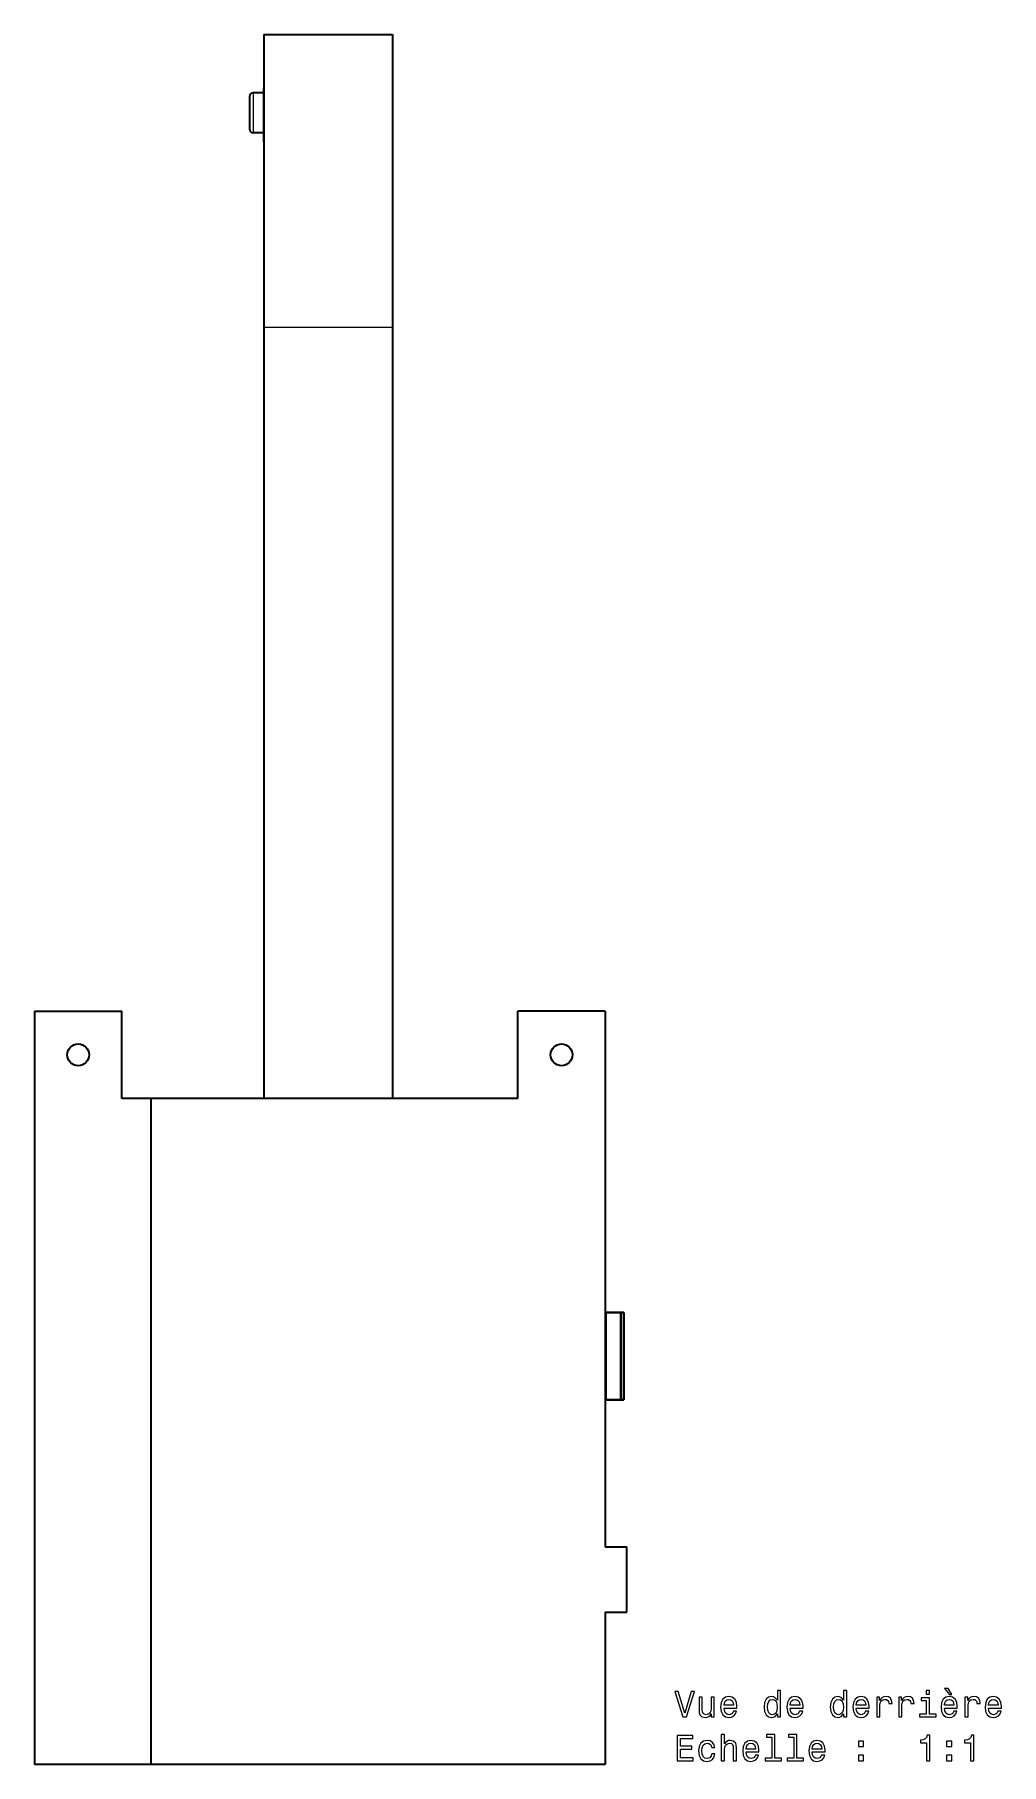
# Model space of a CAD drawing. Extents: x 146 to 1134, y 78 to 926.
# Drawn here: x 1001.3 to 1134.5, y 300.1 to 538.5 of the extents above; entities that cross this region are included whole.
import ezdxf

# ---------------------------------------------------------------- set-up
doc = ezdxf.new("R2010")
doc.units = 0

msp = doc.modelspace()

# ---------------------------------------------------------------- linework, layer by layer
at = {"color": 7, "lineweight": 35}
for p, q in [((1032.85, 538.52), (1032.85, 498.2)), ((1032.85, 536.72), (1032.85, 498.2)), ((1050.55, 538.52), (1050.55, 498.2)), ((1032.85, 530.97), (1032.85, 498.2)), ((1032.85, 525.08), (1032.85, 498.2)), ((1032.85, 498.2), (1032.85, 391.91)), ((1032.85, 498.2), (1032.85, 391.91)), ((1032.85, 498.2), (1032.85, 391.91)), ((1050.55, 498.2), (1050.55, 391.91)), ((1001.25, 403.91), (1001.25, 300.11)), ((1017.25, 391.91), (1017.25, 300.11)), ((1067.85, 391.91), (1017.25, 391.91)), ((1017.25, 391.91), (1017.25, 300.11)), ((1079.85, 391.91), (1079.85, 330.11)), ((1079.85, 321.11), (1079.85, 300.11)), ((1079.85, 300.11), (1017.25, 300.11))]:
    msp.add_line(p, q, dxfattribs=at)
at = {"color": 7, "lineweight": 35, "ltscale": 0.442499}
msp.add_line((1032.85, 538.52), (1050.55, 538.52), dxfattribs=at)
at = {"color": 7, "lineweight": 35, "ltscale": 0.105614}
msp.add_line((1030.85, 529.98), (1030.85, 525.76), dxfattribs=at)
at = {"color": 7, "lineweight": 13, "ltscale": 0.129083}
for p, q in [((1031.35, 530.48), (1031.35, 525.32)), ((1032.75, 530.48), (1032.75, 525.32))]:
    msp.add_line(p, q, dxfattribs=at)
at = {"color": 7, "lineweight": 35, "ltscale": 0.035001}
for p, q in [((1032.75, 530.48), (1031.35, 530.48)), ((1032.75, 524.98), (1031.35, 524.98))]:
    msp.add_line(p, q, dxfattribs=at)
at = {"color": 7, "lineweight": 35, "ltscale": 0.004613}
msp.add_line((1032.85, 531.28), (1032.85, 531.09), dxfattribs=at)
at = {"color": 7, "lineweight": 35, "ltscale": 0.02291}
msp.add_line((1032.85, 530.17), (1032.85, 531.09), dxfattribs=at)
at = {"color": 7, "lineweight": 35, "ltscale": 9.91821e-05}
msp.add_line((1032.85, 530.98), (1032.85, 530.97), dxfattribs=at)
at = {"color": 7, "lineweight": 35, "ltscale": 0.002882}
msp.add_line((1032.85, 530.98), (1032.85, 530.86), dxfattribs=at)
at = {"color": 7, "lineweight": 35, "ltscale": 0.011964}
msp.add_line((1032.85, 530.38), (1032.85, 530.86), dxfattribs=at)
at = {"color": 7, "lineweight": 35, "ltscale": 0.12439}
msp.add_line((1032.85, 530.38), (1032.85, 525.41), dxfattribs=at)
at = {"color": 7, "lineweight": 35, "ltscale": 0.012404}
msp.add_line((1032.85, 530.17), (1032.85, 529.68), dxfattribs=at)
at = {"color": 7, "lineweight": 35, "ltscale": 0.013429}
msp.add_line((1032.85, 529.68), (1032.85, 529.14), dxfattribs=at)
at = {"color": 7, "lineweight": 35, "ltscale": 0.144972}
msp.add_line((1032.85, 523.73), (1032.85, 529.53), dxfattribs=at)
at = {"color": 7, "lineweight": 35, "ltscale": 0.102756}
msp.add_line((1032.85, 529.14), (1032.85, 525.03), dxfattribs=at)
at = {"color": 7, "lineweight": 35, "ltscale": 0.006886}
msp.add_line((1030.85, 525.76), (1030.85, 525.48), dxfattribs=at)
at = {"color": 7, "lineweight": 13, "ltscale": 0.008417}
for p, q in [((1031.35, 525.32), (1031.35, 524.98)), ((1032.75, 525.32), (1032.75, 524.98))]:
    msp.add_line(p, q, dxfattribs=at)
at = {"color": 7, "lineweight": 35, "ltscale": 0.00811}
msp.add_line((1032.85, 525.41), (1032.85, 525.08), dxfattribs=at)
at = {"color": 7, "lineweight": 35, "ltscale": 0.008751}
msp.add_line((1032.85, 524.73), (1032.85, 525.08), dxfattribs=at)
at = {"color": 7, "lineweight": 35, "ltscale": 0.341771}
msp.add_line((1032.85, 498.2), (1032.85, 484.53), dxfattribs=at)
at = {"color": 7, "lineweight": 13, "ltscale": 0.442499}
msp.add_line((1032.85, 498.2), (1050.55, 498.2), dxfattribs=at)
at = {"color": 7, "lineweight": 35, "ltscale": 0.029386}
msp.add_line((1032.85, 484.53), (1032.85, 483.35), dxfattribs=at)
at = {"color": 7, "lineweight": 35, "ltscale": 0.224043}
msp.add_line((1032.85, 483.35), (1032.85, 474.39), dxfattribs=at)
at = {"color": 7, "lineweight": 35, "ltscale": 0.02378}
msp.add_line((1032.85, 474.39), (1032.85, 473.44), dxfattribs=at)
at = {"color": 7, "lineweight": 35, "ltscale": 0.422265}
msp.add_line((1032.85, 473.44), (1032.85, 456.55), dxfattribs=at)
at = {"color": 7, "lineweight": 35, "ltscale": 0.128416}
msp.add_line((1032.85, 456.55), (1032.85, 451.41), dxfattribs=at)
at = {"color": 7, "lineweight": 35, "ltscale": 0.10629}
msp.add_line((1032.85, 451.41), (1032.85, 447.16), dxfattribs=at)
at = {"color": 7, "lineweight": 35, "ltscale": 0.107159}
msp.add_line((1032.85, 447.16), (1032.85, 442.87), dxfattribs=at)
at = {"color": 7, "lineweight": 35, "ltscale": 0.361674}
msp.add_line((1032.85, 442.87), (1032.85, 428.41), dxfattribs=at)
at = {"color": 7, "lineweight": 35, "ltscale": 0.244137}
msp.add_line((1032.85, 436.88), (1032.85, 427.12), dxfattribs=at)
at = {"color": 7, "lineweight": 35, "ltscale": 0.263998}
msp.add_line((1032.85, 434.23), (1032.85, 423.67), dxfattribs=at)
at = {"color": 7, "lineweight": 35, "ltscale": 0.250799}
msp.add_line((1032.85, 428.41), (1032.85, 418.38), dxfattribs=at)
at = {"color": 7, "lineweight": 35, "ltscale": 0.157337}
msp.add_line((1032.85, 423.67), (1032.85, 417.38), dxfattribs=at)
at = {"color": 7, "lineweight": 35, "ltscale": 0.080775}
msp.add_line((1032.85, 418.38), (1032.85, 415.14), dxfattribs=at)
at = {"color": 7, "lineweight": 35, "ltscale": 0.041152}
msp.add_line((1032.85, 417.38), (1032.85, 415.73), dxfattribs=at)
at = {"color": 7, "lineweight": 35, "ltscale": 0.000951385}
msp.add_line((1032.85, 415.73), (1032.85, 415.69), dxfattribs=at)
at = {"color": 7, "lineweight": 35, "ltscale": 0.153728}
msp.add_line((1032.85, 415.14), (1032.85, 409), dxfattribs=at)
at = {"color": 7, "lineweight": 35, "ltscale": 0.002211}
msp.add_line((1032.85, 409), (1032.85, 408.91), dxfattribs=at)
at = {"color": 7, "lineweight": 35, "ltscale": 0.076708}
msp.add_line((1032.85, 408.91), (1032.85, 405.84), dxfattribs=at)
at = {"color": 7, "lineweight": 35, "ltscale": 0.060306}
msp.add_line((1032.85, 405.84), (1032.85, 403.43), dxfattribs=at)
at = {"color": 7, "lineweight": 35, "ltscale": 0.3}
for p, q in [((1001.25, 403.91), (1013.25, 403.91)), ((1013.25, 391.91), (1013.25, 403.91)), ((1079.85, 403.91), (1067.85, 403.91)), ((1067.85, 391.91), (1067.85, 403.91)), ((1079.85, 403.91), (1079.85, 391.91))]:
    msp.add_line(p, q, dxfattribs=at)
at = {"color": 7, "lineweight": 35, "ltscale": 0.14248}
msp.add_line((1032.85, 403.44), (1032.85, 397.74), dxfattribs=at)
at = {"color": 7, "lineweight": 35, "ltscale": 0.145377}
msp.add_line((1032.85, 397.74), (1032.85, 391.92), dxfattribs=at)
at = {"color": 7, "lineweight": 35, "ltscale": 0.1}
msp.add_line((1017.25, 391.91), (1013.25, 391.91), dxfattribs=at)
at = {"color": 7, "lineweight": 35, "ltscale": 0.378749}
msp.add_line((1032.4, 391.91), (1017.25, 391.91), dxfattribs=at)
at = {"color": 7, "lineweight": 35, "ltscale": 0.05325}
for p, q in [((1081.98, 362.38), (1079.85, 362.38)), ((1079.85, 362.38), (1081.98, 362.38)), ((1081.98, 362.38), (1079.85, 362.38))]:
    msp.add_line(p, q, dxfattribs=at)
at = {"color": 7, "lineweight": 35, "ltscale": 0.050751}
for p, q in [((1081.88, 362.38), (1079.85, 362.38)), ((1079.85, 362.38), (1081.88, 362.38))]:
    msp.add_line(p, q, dxfattribs=at)
at = {"color": 7, "lineweight": 35, "ltscale": 0.002249}
for p, q in [((1079.85, 362.38), (1079.94, 362.38)), ((1079.94, 362.02), (1079.85, 362.02)), ((1079.94, 362.02), (1079.85, 362.02)), ((1079.94, 362.01), (1079.85, 362.01)), ((1079.85, 362.01), (1079.94, 362.01)), ((1079.85, 350.71), (1079.94, 350.71)), ((1079.94, 350.71), (1079.85, 350.71)), ((1079.85, 350.7), (1079.94, 350.7)), ((1079.85, 350.7), (1079.94, 350.7)), ((1079.94, 350.7), (1079.85, 350.7)), ((1079.85, 350.7), (1079.94, 350.7)), ((1079.85, 350.7), (1079.94, 350.7)), ((1079.94, 350.7), (1079.85, 350.7)), ((1079.85, 350.34), (1079.94, 350.34)), ((1079.94, 350.34), (1079.85, 350.34))]:
    msp.add_line(p, q, dxfattribs=at)
at = {"color": 7, "lineweight": 35, "ltscale": 0.052249}
for p, q in [((1082.03, 362.38), (1079.94, 362.38)), ((1079.94, 362.38), (1082.03, 362.38)), ((1079.94, 362.38), (1082.03, 362.38)), ((1079.94, 350.34), (1082.03, 350.34)), ((1082.03, 350.34), (1079.94, 350.34))]:
    msp.add_line(p, q, dxfattribs=at)
at = {"color": 7, "lineweight": 35, "ltscale": 0.301}
for p, q in [((1079.94, 350.34), (1079.94, 362.38)), ((1079.94, 350.34), (1079.94, 362.38)), ((1079.94, 362.38), (1079.94, 350.34)), ((1082.03, 350.34), (1082.03, 362.38)), ((1082.03, 362.38), (1082.03, 350.34))]:
    msp.add_line(p, q, dxfattribs=at)
at = {"color": 7, "lineweight": 35, "ltscale": 0.003925}
for p, q in [((1082.19, 362.38), (1082.03, 362.38)), ((1082.19, 350.34), (1082.03, 350.34))]:
    msp.add_line(p, q, dxfattribs=at)
at = {"color": 7, "lineweight": 35, "ltscale": 0.010251}
for p, q in [((1082.44, 362.38), (1082.03, 362.38)), ((1082.03, 350.34), (1082.44, 350.34))]:
    msp.add_line(p, q, dxfattribs=at)
at = {"color": 7, "lineweight": 35, "ltscale": 0.001251}
msp.add_line((1082.08, 362.38), (1082.03, 362.38), dxfattribs=at)
at = {"color": 7, "lineweight": 35, "ltscale": 0.009}
msp.add_line((1082.08, 362.38), (1082.44, 362.38), dxfattribs=at)
at = {"color": 7, "lineweight": 35, "ltscale": 0.003323}
for p, q in [((1082.32, 362.38), (1082.19, 362.38)), ((1082.32, 350.34), (1082.19, 350.34))]:
    msp.add_line(p, q, dxfattribs=at)
at = {"color": 7, "lineweight": 35, "ltscale": 0.002222}
for p, q in [((1082.41, 362.38), (1082.32, 362.38)), ((1082.41, 350.34), (1082.32, 350.34))]:
    msp.add_line(p, q, dxfattribs=at)
at = {"color": 7, "lineweight": 35, "ltscale": 0.00078125}
for p, q in [((1082.44, 362.38), (1082.41, 362.38)), ((1082.44, 350.34), (1082.41, 350.34))]:
    msp.add_line(p, q, dxfattribs=at)
at = {"color": 7, "lineweight": 35, "ltscale": 0.0115}
for p, q in [((1082.44, 362.38), (1082.44, 361.92)), ((1082.44, 361.92), (1082.44, 362.38))]:
    msp.add_line(p, q, dxfattribs=at)
at = {"color": 7, "lineweight": 35, "ltscale": 0.278}
for p, q in [((1082.44, 361.92), (1082.44, 350.8)), ((1082.44, 350.8), (1082.44, 361.92))]:
    msp.add_line(p, q, dxfattribs=at)
at = {"color": 7, "lineweight": 35, "ltscale": 0.011501}
for p, q in [((1082.44, 350.8), (1082.44, 350.34)), ((1082.44, 350.34), (1082.44, 350.8))]:
    msp.add_line(p, q, dxfattribs=at)
at = {"color": 7, "lineweight": 35, "ltscale": 0.075}
for p, q in [((1079.85, 330.11), (1082.85, 330.11)), ((1079.85, 321.11), (1082.85, 321.11))]:
    msp.add_line(p, q, dxfattribs=at)
at = {"color": 7, "lineweight": 35, "ltscale": 0.225}
msp.add_line((1082.85, 321.11), (1082.85, 330.11), dxfattribs=at)
at = {"color": 7, "lineweight": 35, "ltscale": 0.4}
msp.add_line((1017.25, 300.11), (1001.25, 300.11), dxfattribs=at)
at = {"color": 7, "lineweight": 13}
for points in [[(1091.7, 310.16), (1090.82, 307.18), (1089.92, 310.16), (1089.44, 310.16), (1090.57, 306.66), (1091.07, 306.66), (1092.18, 310.16)], [(1103.59, 307.08), (1103.59, 306.66), (1104.03, 306.66), (1104.03, 310.28), (1103.59, 310.28), (1103.59, 308.95), (1103.25, 309.34), (1103.05, 309.43), (1102.81, 309.46), (1102.38, 309.36), (1102.05, 309.08), (1101.83, 308.62), (1101.76, 308.01), (1101.83, 307.4), (1102.05, 306.94), (1102.38, 306.66), (1102.81, 306.56), (1103.05, 306.6), (1103.26, 306.69)], [(1112.69, 307.08), (1112.69, 306.66), (1113.14, 306.66), (1113.14, 310.28), (1112.7, 310.28), (1112.7, 308.95), (1112.36, 309.34), (1112.15, 309.43), (1111.92, 309.46), (1111.49, 309.36), (1111.16, 309.08), (1110.94, 308.62), (1110.86, 308.01), (1110.94, 307.4), (1111.16, 306.94), (1111.49, 306.66), (1111.92, 306.56), (1112.15, 306.6), (1112.37, 306.69)], [(1124.55, 310.28), (1124.08, 310.28), (1124.08, 309.77), (1124.55, 309.77)], [(1127.61, 309.73), (1127.11, 310.59), (1126.61, 310.59), (1127.31, 309.73)], [(1094.9, 309.37), (1094.46, 309.37), (1094.46, 307.8), (1094.41, 307.44), (1094.26, 307.18), (1094.03, 307.02), (1093.74, 306.96), (1093.5, 307.01), (1093.35, 307.13), (1093.26, 307.33), (1093.24, 307.63), (1093.24, 309.37), (1092.8, 309.37), (1092.8, 307.59), (1092.81, 307.23), (1092.91, 306.93), (1093.2, 306.66), (1093.67, 306.56), (1093.92, 306.6), (1094.14, 306.69), (1094.33, 306.84), (1094.48, 307.07), (1094.48, 306.66), (1094.9, 306.66)], [(1096.24, 307.88), (1098.01, 307.88), (1098.02, 308.09), (1097.94, 308.67), (1097.72, 309.1), (1097.36, 309.37), (1096.89, 309.46), (1096.43, 309.36), (1096.08, 309.08), (1095.85, 308.62), (1095.77, 308.01), (1095.85, 307.39), (1096.08, 306.94), (1096.42, 306.66), (1096.88, 306.56), (1097.27, 306.63), (1097.59, 306.8), (1097.83, 307.07), (1097.97, 307.43), (1097.53, 307.43), (1097.44, 307.23), (1097.31, 307.08), (1096.93, 306.96), (1096.65, 307.02), (1096.43, 307.19), (1096.29, 307.48), (1096.24, 307.87)], [(1096.24, 308.26), (1096.29, 308.6), (1096.43, 308.86), (1096.64, 309.02), (1096.91, 309.07), (1097.18, 309.02), (1097.38, 308.86), (1097.51, 308.6), (1097.55, 308.26)], [(1102.88, 309.06), (1103.18, 308.99), (1103.4, 308.8), (1103.53, 308.47), (1103.58, 308.01), (1103.53, 307.55), (1103.4, 307.23), (1103.18, 307.03), (1102.88, 306.96), (1102.61, 307.03), (1102.4, 307.23), (1102.25, 307.56), (1102.21, 308.01), (1102.25, 308.46), (1102.4, 308.79), (1102.61, 308.99)], [(1105.35, 307.88), (1107.12, 307.88), (1107.13, 308.09), (1107.05, 308.67), (1106.82, 309.1), (1106.47, 309.37), (1106, 309.46), (1105.54, 309.36), (1105.19, 309.08), (1104.96, 308.62), (1104.88, 308.01), (1104.96, 307.39), (1105.18, 306.94), (1105.53, 306.66), (1105.99, 306.56), (1106.38, 306.63), (1106.7, 306.8), (1106.94, 307.07), (1107.08, 307.43), (1106.64, 307.43), (1106.55, 307.23), (1106.41, 307.08), (1106.04, 306.96), (1105.75, 307.02), (1105.54, 307.19), (1105.4, 307.48), (1105.35, 307.87)], [(1105.35, 308.26), (1105.4, 308.6), (1105.54, 308.86), (1105.74, 309.02), (1106.02, 309.07), (1106.28, 309.02), (1106.49, 308.86), (1106.62, 308.6), (1106.66, 308.26)], [(1111.99, 309.06), (1112.29, 308.99), (1112.51, 308.8), (1112.64, 308.47), (1112.69, 308.01), (1112.64, 307.55), (1112.51, 307.23), (1112.29, 307.03), (1111.99, 306.96), (1111.72, 307.03), (1111.5, 307.23), (1111.36, 307.56), (1111.32, 308.01), (1111.36, 308.46), (1111.5, 308.79), (1111.72, 308.99)], [(1114.45, 307.88), (1116.23, 307.88), (1116.23, 308.09), (1116.15, 308.67), (1115.93, 309.1), (1115.58, 309.37), (1115.11, 309.46), (1114.65, 309.36), (1114.3, 309.08), (1114.07, 308.62), (1113.99, 308.01), (1114.07, 307.39), (1114.29, 306.94), (1114.64, 306.66), (1115.09, 306.56), (1115.49, 306.63), (1115.81, 306.8), (1116.05, 307.07), (1116.18, 307.43), (1115.74, 307.43), (1115.65, 307.23), (1115.52, 307.08), (1115.15, 306.96), (1114.86, 307.02), (1114.65, 307.19), (1114.5, 307.48), (1114.45, 307.87)], [(1114.45, 308.26), (1114.51, 308.6), (1114.65, 308.86), (1114.85, 309.02), (1115.12, 309.07), (1115.39, 309.02), (1115.6, 308.86), (1115.72, 308.6), (1115.77, 308.26)], [(1117.27, 306.66), (1117.71, 306.66), (1117.71, 308.21), (1117.76, 308.58), (1117.89, 308.85), (1118.12, 309.01), (1118.41, 309.06), (1118.63, 309.03), (1118.8, 308.93), (1118.9, 308.76), (1118.94, 308.52), (1119.39, 308.52), (1119.33, 308.93), (1119.16, 309.22), (1118.88, 309.4), (1118.5, 309.46), (1118.25, 309.42), (1118.02, 309.32), (1117.83, 309.15), (1117.67, 308.92), (1117.67, 309.37), (1117.27, 309.37)], [(1120.3, 306.66), (1120.75, 306.66), (1120.75, 308.21), (1120.79, 308.58), (1120.93, 308.85), (1121.15, 309.01), (1121.45, 309.06), (1121.67, 309.03), (1121.84, 308.93), (1121.94, 308.76), (1121.97, 308.52), (1122.42, 308.52), (1122.36, 308.93), (1122.2, 309.22), (1121.92, 309.4), (1121.54, 309.46), (1121.28, 309.42), (1121.06, 309.32), (1120.86, 309.15), (1120.71, 308.92), (1120.71, 309.37), (1120.3, 309.37)], [(1124.53, 307.03), (1124.53, 309.27), (1123.39, 309.27), (1123.39, 308.9), (1124.09, 308.9), (1124.09, 307.03), (1123.18, 307.03), (1123.18, 306.66), (1125.45, 306.66), (1125.45, 307.03)], [(1126.6, 307.88), (1128.37, 307.88), (1128.38, 308.09), (1128.3, 308.67), (1128.08, 309.1), (1127.72, 309.37), (1127.25, 309.46), (1126.79, 309.36), (1126.44, 309.08), (1126.21, 308.62), (1126.13, 308.01), (1126.21, 307.39), (1126.44, 306.94), (1126.78, 306.66), (1127.24, 306.56), (1127.63, 306.63), (1127.95, 306.8), (1128.19, 307.07), (1128.33, 307.43), (1127.89, 307.43), (1127.8, 307.23), (1127.67, 307.08), (1127.29, 306.96), (1127.01, 307.02), (1126.79, 307.19), (1126.65, 307.48), (1126.6, 307.87)], [(1126.6, 308.26), (1126.65, 308.6), (1126.79, 308.86), (1127, 309.02), (1127.27, 309.07), (1127.54, 309.02), (1127.74, 308.86), (1127.87, 308.6), (1127.91, 308.26)], [(1129.41, 306.66), (1129.86, 306.66), (1129.86, 308.21), (1129.9, 308.58), (1130.04, 308.85), (1130.26, 309.01), (1130.56, 309.06), (1130.78, 309.03), (1130.95, 308.93), (1131.05, 308.76), (1131.08, 308.52), (1131.53, 308.52), (1131.47, 308.93), (1131.3, 309.22), (1131.03, 309.4), (1130.65, 309.46), (1130.39, 309.42), (1130.17, 309.32), (1129.97, 309.15), (1129.82, 308.92), (1129.82, 309.37), (1129.41, 309.37)], [(1132.67, 307.88), (1134.45, 307.88), (1134.45, 308.09), (1134.37, 308.67), (1134.15, 309.1), (1133.79, 309.37), (1133.33, 309.46), (1132.87, 309.36), (1132.51, 309.08), (1132.29, 308.62), (1132.21, 308.01), (1132.28, 307.39), (1132.51, 306.94), (1132.86, 306.66), (1133.31, 306.56), (1133.7, 306.63), (1134.03, 306.8), (1134.26, 307.07), (1134.4, 307.43), (1133.96, 307.43), (1133.87, 307.23), (1133.74, 307.08), (1133.37, 306.96), (1133.08, 307.02), (1132.86, 307.19), (1132.72, 307.48), (1132.67, 307.87)], [(1132.67, 308.26), (1132.73, 308.6), (1132.86, 308.86), (1133.07, 309.02), (1133.34, 309.07), (1133.61, 309.02), (1133.81, 308.86), (1133.94, 308.6), (1133.99, 308.26)], [(1089.76, 300.61), (1091.98, 300.61), (1091.98, 301.03), (1090.23, 301.03), (1090.23, 302.22), (1091.79, 302.22), (1091.79, 302.64), (1090.23, 302.64), (1090.23, 303.69), (1091.94, 303.69), (1091.94, 304.11), (1089.76, 304.11)], [(1094.54, 302.42), (1094.98, 302.42), (1094.89, 302.82), (1094.67, 303.14), (1094.33, 303.34), (1093.89, 303.41), (1093.41, 303.31), (1093.04, 303.03), (1092.81, 302.57), (1092.73, 301.96), (1092.8, 301.35), (1093.03, 300.89), (1093.39, 300.61), (1093.88, 300.51), (1094.31, 300.59), (1094.65, 300.8), (1094.88, 301.13), (1094.98, 301.58), (1094.56, 301.58), (1094.48, 301.3), (1094.34, 301.08), (1094.14, 300.95), (1093.89, 300.91), (1093.58, 300.98), (1093.36, 301.18), (1093.23, 301.51), (1093.18, 301.97), (1093.23, 302.43), (1093.37, 302.75), (1093.59, 302.96), (1093.89, 303.03), (1094.15, 302.98), (1094.35, 302.86), (1094.48, 302.67)], [(1095.85, 300.61), (1096.29, 300.61), (1096.29, 302.17), (1096.34, 302.53), (1096.48, 302.79), (1096.71, 302.96), (1097.01, 303.02), (1097.26, 302.97), (1097.41, 302.83), (1097.48, 302.6), (1097.51, 302.3), (1097.51, 300.61), (1097.95, 300.61), (1097.95, 302.39), (1097.93, 302.75), (1097.84, 303.05), (1097.54, 303.32), (1097.08, 303.41), (1096.83, 303.38), (1096.61, 303.28), (1096.43, 303.13), (1096.29, 302.93), (1096.29, 304.23), (1095.85, 304.23)], [(1099.27, 301.84), (1101.05, 301.84), (1101.05, 302.04), (1100.97, 302.62), (1100.75, 303.06), (1100.4, 303.32), (1099.93, 303.41), (1099.47, 303.31), (1099.12, 303.03), (1098.89, 302.57), (1098.81, 301.97), (1098.89, 301.35), (1099.11, 300.89), (1099.46, 300.61), (1099.91, 300.51), (1100.31, 300.58), (1100.63, 300.75), (1100.87, 301.02), (1101, 301.39), (1100.56, 301.39), (1100.47, 301.19), (1100.34, 301.03), (1099.97, 300.91), (1099.68, 300.97), (1099.47, 301.14), (1099.32, 301.43), (1099.27, 301.82)], [(1099.27, 302.21), (1099.33, 302.56), (1099.47, 302.81), (1099.67, 302.97), (1099.94, 303.03), (1100.21, 302.97), (1100.42, 302.81), (1100.54, 302.56), (1100.59, 302.21)], [(1102.8, 303.86), (1102.8, 300.98), (1101.89, 300.98), (1101.89, 300.61), (1104.16, 300.61), (1104.16, 300.98), (1103.25, 300.98), (1103.25, 304.23), (1102.11, 304.23), (1102.11, 303.86)], [(1105.84, 303.86), (1105.84, 300.98), (1104.93, 300.98), (1104.93, 300.61), (1107.19, 300.61), (1107.19, 300.98), (1106.28, 300.98), (1106.28, 304.23), (1105.14, 304.23), (1105.14, 303.86)], [(1108.38, 301.84), (1110.16, 301.84), (1110.16, 302.04), (1110.08, 302.62), (1109.86, 303.06), (1109.51, 303.32), (1109.04, 303.41), (1108.58, 303.31), (1108.23, 303.03), (1108, 302.57), (1107.92, 301.97), (1107.99, 301.35), (1108.22, 300.89), (1108.57, 300.61), (1109.02, 300.51), (1109.42, 300.58), (1109.74, 300.75), (1109.98, 301.02), (1110.11, 301.39), (1109.67, 301.39), (1109.58, 301.19), (1109.45, 301.03), (1109.08, 300.91), (1108.79, 300.97), (1108.57, 301.14), (1108.43, 301.43), (1108.38, 301.82)], [(1108.38, 302.21), (1108.44, 302.56), (1108.57, 302.81), (1108.78, 302.97), (1109.05, 303.03), (1109.32, 302.97), (1109.53, 302.81), (1109.65, 302.56), (1109.7, 302.21)], [(1114.76, 302.57), (1115.46, 302.57), (1115.46, 303.32), (1114.76, 303.32)], [(1124.13, 300.61), (1124.59, 300.61), (1124.59, 304.14), (1124.24, 304.14), (1124.15, 303.83), (1123.97, 303.62), (1123.69, 303.5), (1123.31, 303.46), (1123.31, 303.1), (1124.13, 303.1)], [(1126.91, 302.57), (1127.6, 302.57), (1127.6, 303.32), (1126.91, 303.32)], [(1130.2, 300.61), (1130.66, 300.61), (1130.66, 304.14), (1130.31, 304.14), (1130.22, 303.83), (1130.04, 303.62), (1129.77, 303.5), (1129.38, 303.46), (1129.38, 303.1), (1130.2, 303.1)], [(1114.76, 300.61), (1115.46, 300.61), (1115.46, 301.36), (1114.76, 301.36)], [(1126.91, 300.61), (1127.6, 300.61), (1127.6, 301.36), (1126.91, 301.36)]]:
    msp.add_lwpolyline(points, close=True, dxfattribs=at)
at = {"color": 7, "lineweight": 35}
for centre in [(1007.25, 397.91), (1073.85, 397.91)]:
    msp.add_circle(centre, 1.5, dxfattribs=at)
for centre, radius, start, end in [((1031.35, 529.98), 0.5, 90, 180), ((1032.75, 530.38), 0.1, 0.0336, 89.9664), ((1031.35, 525.48), 0.5, 180, 270), ((1032.75, 525.08), 0.1, 270.0336, 359.9664)]:
    msp.add_arc(centre, radius, start, end, dxfattribs=at)

doc.saveas('drawing.dxf')
